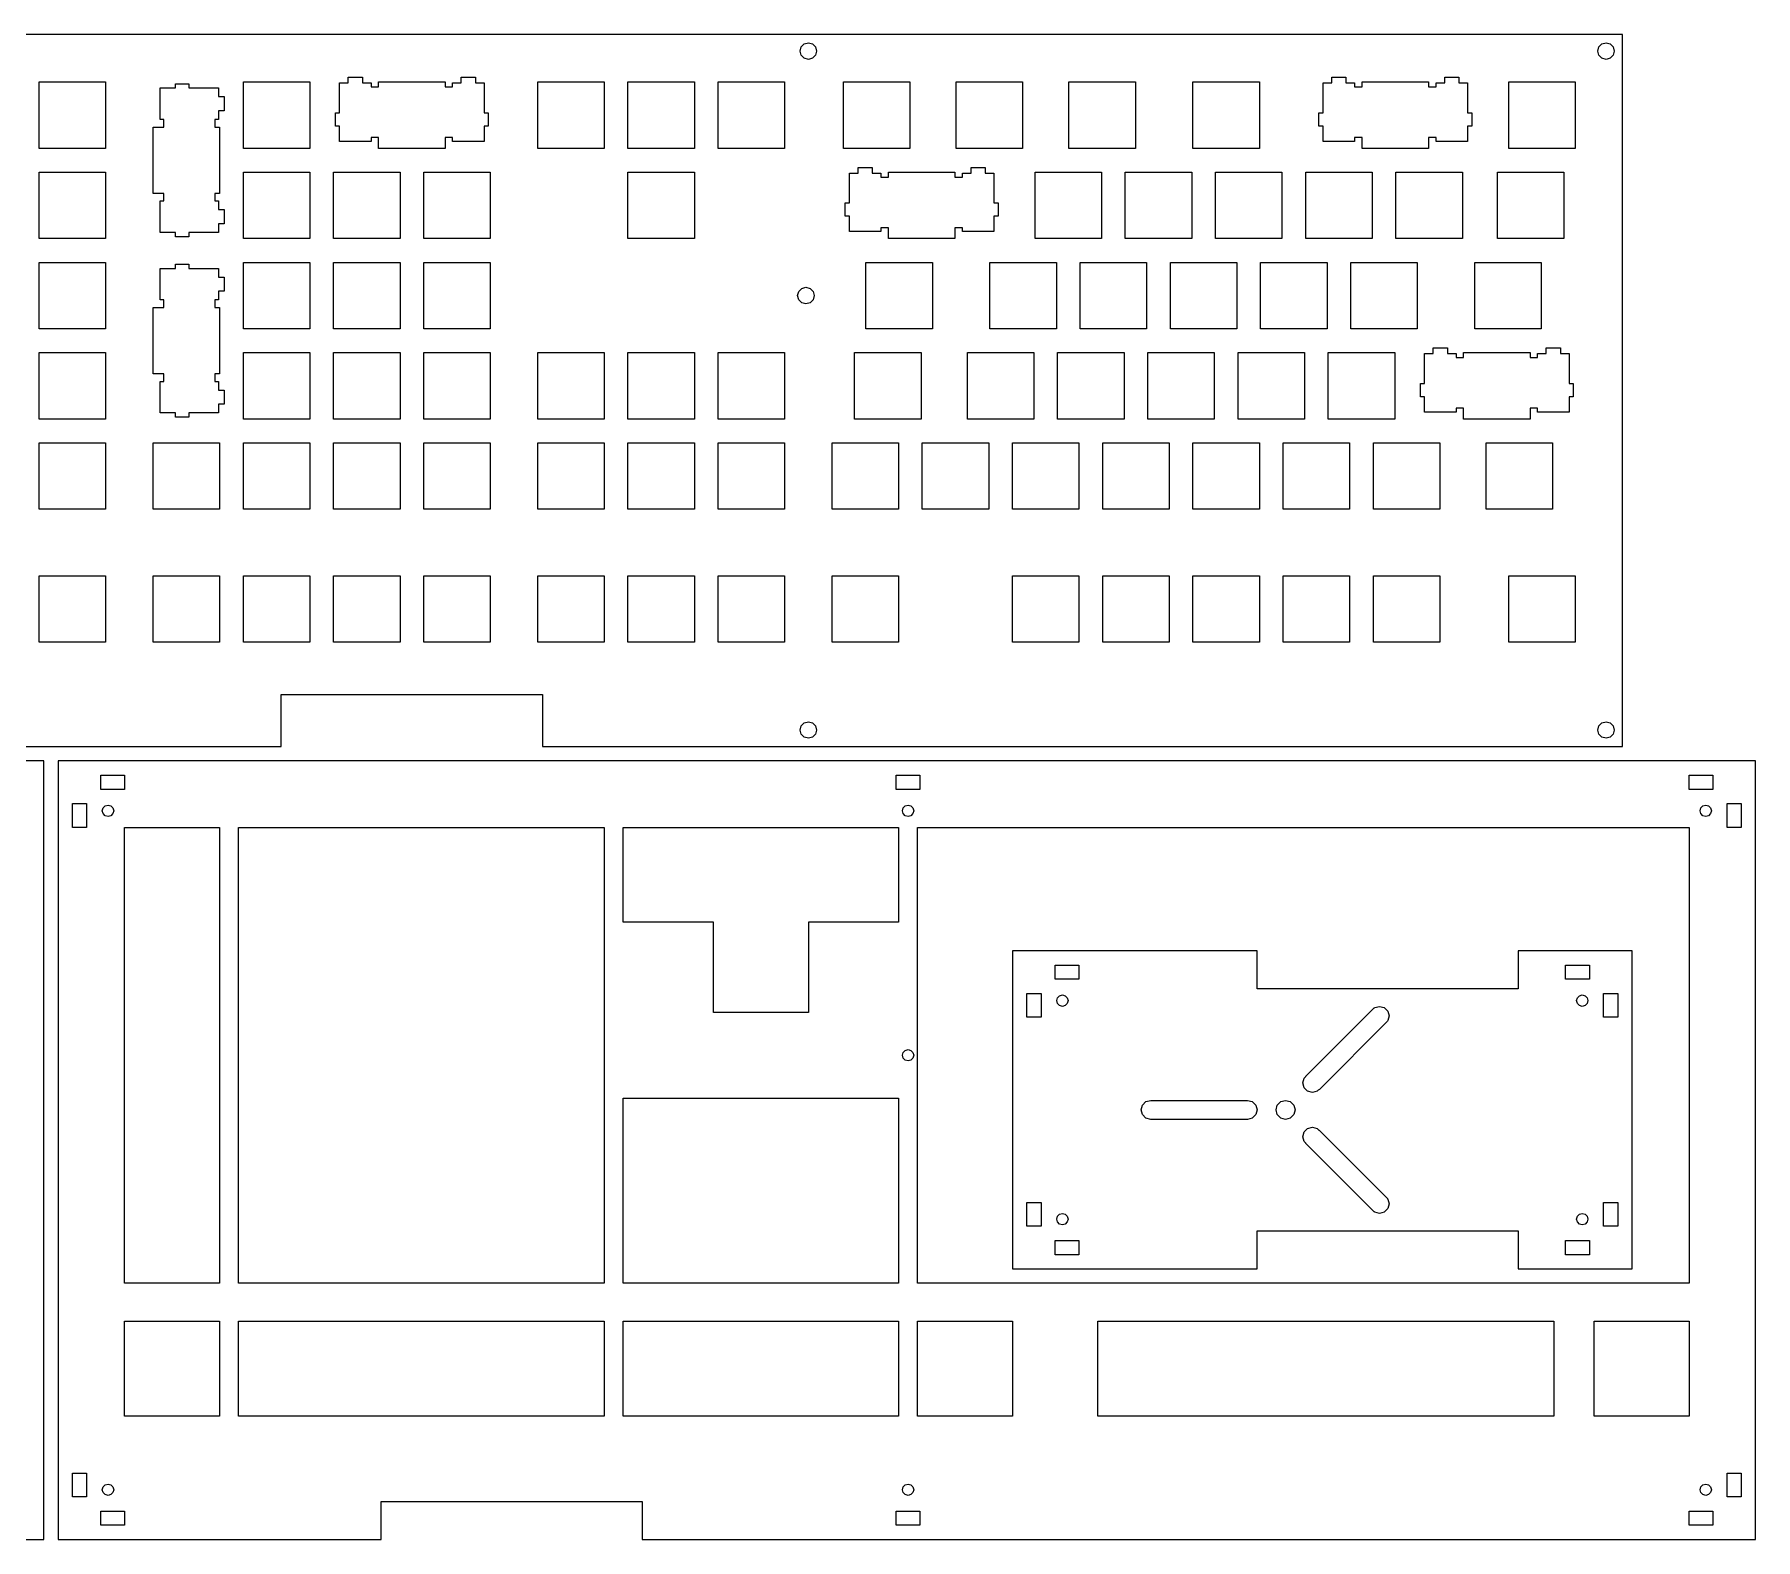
# Model space of a CAD drawing. Extents: x 0 to 746, y 0 to 317.
# Drawn here: x 384 to 746.5, y 0 to 317 of the extents above; entities that cross this region are included whole.
import ezdxf

# ---------------------------------------------------------------- set-up
doc = ezdxf.new("R2010")
doc.units = 0
doc.header["$MEASUREMENT"] = 0
doc.layers.get('0').update_dxf_attribs({"true_color": 0xffffff})

msp = doc.modelspace()

# ---------------------------------------------------------------- linework, layer by layer
at = {"color": 5, "true_color": 0x0000ff}
for p, q in [((718.5, 317), (375, 317)), ((718.5, 167), (718.5, 317)), ((545.25, 313.5), (545.484, 314.375)), ((545.484, 312.625), (545.25, 313.5)), ((545.484, 314.375), (546.125, 315.016)), ((546.125, 311.984), (545.484, 312.625)), ((546.125, 315.016), (547, 315.25)), ((547, 311.75), (546.125, 311.984)), ((547, 315.25), (547.875, 315.016)), ((547.875, 311.984), (547, 311.75)), ((547.875, 315.016), (548.516, 314.375)), ((548.516, 312.625), (547.875, 311.984)), ((548.516, 314.375), (548.75, 313.5)), ((548.75, 313.5), (548.516, 312.625)), ((713.25, 313.5), (713.484, 314.375)), ((713.484, 312.625), (713.25, 313.5)), ((713.484, 314.375), (714.125, 315.016)), ((714.125, 311.984), (713.484, 312.625)), ((714.125, 315.016), (715, 315.25)), ((715, 311.75), (714.125, 311.984)), ((715, 315.25), (715.875, 315.016)), ((715.875, 311.984), (715, 311.75)), ((715.875, 315.016), (716.516, 314.375)), ((716.516, 312.625), (715.875, 311.984)), ((716.516, 314.375), (716.75, 313.5)), ((716.75, 313.5), (716.516, 312.625)), ((385, 293), (385, 307)), ((385, 307), (399, 307)), ((399, 307), (399, 293)), ((410.47, 299.075), (410.47, 305.725)), ((410.47, 305.725), (413.7, 305.725)), ((413.7, 305.725), (413.7, 306.6)), ((413.7, 306.6), (416.5, 306.6)), ((416.5, 306.6), (416.5, 305.725)), ((416.5, 305.725), (422.77, 305.725)), ((422.77, 305.725), (422.77, 303.9)), ((428, 293), (428, 307)), ((428, 307), (442, 307)), ((442, 307), (442, 293)), ((448.275, 300.5), (448.275, 306.77)), ((448.275, 306.77), (450.1, 306.77)), ((450.1, 306.77), (450.1, 307.97)), ((450.1, 307.97), (453.1, 307.97)), ((453.1, 307.97), (453.1, 306.77)), ((453.1, 306.77), (454.925, 306.77)), ((454.925, 306.77), (454.925, 305.97)), ((454.925, 305.97), (456.5, 305.97)), ((456.5, 305.97), (456.5, 307)), ((456.5, 307), (470.5, 307)), ((470.5, 307), (470.5, 305.97)), ((470.5, 305.97), (472.075, 305.97)), ((472.075, 305.97), (472.075, 306.77)), ((472.075, 306.77), (473.9, 306.77)), ((473.9, 306.77), (473.9, 307.97)), ((473.9, 307.97), (476.9, 307.97)), ((476.9, 307.97), (476.9, 306.77)), ((476.9, 306.77), (478.725, 306.77)), ((478.725, 306.77), (478.725, 300.5)), ((490, 293), (490, 307)), ((490, 307), (504, 307)), ((504, 307), (504, 293)), ((509, 293), (509, 307)), ((509, 307), (523, 307)), ((523, 307), (523, 293)), ((528, 293), (528, 307)), ((528, 307), (542, 307)), ((542, 307), (542, 293)), ((554.375, 293), (554.375, 307)), ((554.375, 307), (568.375, 307)), ((568.375, 307), (568.375, 293)), ((578.125, 293), (578.125, 307)), ((578.125, 307), (592.125, 307)), ((592.125, 307), (592.125, 293)), ((601.875, 293), (601.875, 307)), ((601.875, 307), (615.875, 307)), ((615.875, 307), (615.875, 293)), ((628, 293), (628, 307)), ((628, 307), (642, 307)), ((642, 307), (642, 293)), ((655.4, 300.5), (655.4, 306.77)), ((655.4, 306.77), (657.225, 306.77)), ((657.225, 306.77), (657.225, 307.97)), ((657.225, 307.97), (660.225, 307.97)), ((660.225, 307.97), (660.225, 306.77)), ((660.225, 306.77), (662.05, 306.77)), ((662.05, 306.77), (662.05, 305.97)), ((662.05, 305.97), (663.625, 305.97)), ((663.625, 305.97), (663.625, 307)), ((663.625, 307), (677.625, 307)), ((677.625, 307), (677.625, 305.97)), ((677.625, 305.97), (679.2, 305.97)), ((679.2, 305.97), (679.2, 306.77)), ((679.2, 306.77), (681.025, 306.77)), ((681.025, 306.77), (681.025, 307.97)), ((681.025, 307.97), (684.025, 307.97)), ((684.025, 307.97), (684.025, 306.77)), ((684.025, 306.77), (685.85, 306.77)), ((685.85, 306.77), (685.85, 300.5)), ((694.5, 293), (694.5, 307)), ((694.5, 307), (708.5, 307)), ((708.5, 307), (708.5, 293)), ((422.77, 303.9), (423.97, 303.9)), ((423.97, 300.9), (422.77, 300.9)), ((422.77, 300.9), (422.77, 299.075)), ((423.97, 303.9), (423.97, 300.9)), ((409, 283.5), (409, 297.5)), ((409, 297.5), (411.27, 297.5)), ((411.27, 299.075), (410.47, 299.075)), ((411.27, 297.5), (411.27, 299.075)), ((422.77, 299.075), (421.97, 299.075)), ((421.97, 299.075), (421.97, 297.5)), ((421.97, 297.5), (423, 297.5)), ((423, 297.5), (423, 283.5)), ((447.4, 297.7), (447.4, 300.5)), ((447.4, 300.5), (448.275, 300.5)), ((448.275, 297.7), (447.4, 297.7)), ((448.275, 294.47), (448.275, 297.7)), ((478.725, 300.5), (479.6, 300.5)), ((479.6, 297.7), (478.725, 297.7)), ((478.725, 297.7), (478.725, 294.47)), ((479.6, 300.5), (479.6, 297.7)), ((654.525, 297.7), (654.525, 300.5)), ((654.525, 300.5), (655.4, 300.5)), ((655.4, 297.7), (654.525, 297.7)), ((655.4, 294.47), (655.4, 297.7)), ((685.85, 300.5), (686.725, 300.5)), ((686.725, 297.7), (685.85, 297.7)), ((685.85, 297.7), (685.85, 294.47)), ((686.725, 300.5), (686.725, 297.7)), ((454.925, 294.47), (448.275, 294.47)), ((456.5, 295.27), (454.925, 295.27)), ((454.925, 295.27), (454.925, 294.47)), ((456.5, 293), (456.5, 295.27)), ((472.075, 295.27), (470.5, 295.27)), ((470.5, 295.27), (470.5, 293)), ((472.075, 294.47), (472.075, 295.27)), ((478.725, 294.47), (472.075, 294.47)), ((662.05, 294.47), (655.4, 294.47)), ((663.625, 295.27), (662.05, 295.27)), ((662.05, 295.27), (662.05, 294.47)), ((663.625, 293), (663.625, 295.27)), ((679.2, 295.27), (677.625, 295.27)), ((677.625, 295.27), (677.625, 293)), ((679.2, 294.47), (679.2, 295.27)), ((685.85, 294.47), (679.2, 294.47)), ((399, 293), (385, 293)), ((442, 293), (428, 293)), ((470.5, 293), (456.5, 293)), ((504, 293), (490, 293)), ((523, 293), (509, 293)), ((542, 293), (528, 293)), ((568.375, 293), (554.375, 293)), ((592.125, 293), (578.125, 293)), ((615.875, 293), (601.875, 293)), ((642, 293), (628, 293)), ((677.625, 293), (663.625, 293)), ((708.5, 293), (694.5, 293)), ((385, 274), (385, 288)), ((385, 288), (399, 288)), ((399, 288), (399, 274)), ((428, 274), (428, 288)), ((428, 288), (442, 288)), ((442, 288), (442, 274)), ((447, 274), (447, 288)), ((447, 288), (461, 288)), ((461, 288), (461, 274)), ((466, 274), (466, 288)), ((466, 288), (480, 288)), ((480, 288), (480, 274)), ((509, 274), (509, 288)), ((509, 288), (523, 288)), ((523, 288), (523, 274)), ((555.65, 281.5), (555.65, 287.77)), ((555.65, 287.77), (557.475, 287.77)), ((557.475, 287.77), (557.475, 288.97)), ((557.475, 288.97), (560.475, 288.97)), ((560.475, 288.97), (560.475, 287.77)), ((560.475, 287.77), (562.3, 287.77)), ((562.3, 287.77), (562.3, 286.97)), ((562.3, 286.97), (563.875, 286.97)), ((563.875, 286.97), (563.875, 288)), ((563.875, 288), (577.875, 288)), ((577.875, 288), (577.875, 286.97)), ((577.875, 286.97), (579.45, 286.97)), ((579.45, 286.97), (579.45, 287.77)), ((579.45, 287.77), (581.275, 287.77)), ((581.275, 287.77), (581.275, 288.97)), ((581.275, 288.97), (584.275, 288.97)), ((584.275, 288.97), (584.275, 287.77)), ((584.275, 287.77), (586.1, 287.77)), ((586.1, 287.77), (586.1, 281.5)), ((594.75, 274), (594.75, 288)), ((594.75, 288), (608.75, 288)), ((608.75, 288), (608.75, 274)), ((613.75, 274), (613.75, 288)), ((613.75, 288), (627.75, 288)), ((627.75, 288), (627.75, 274)), ((632.75, 274), (632.75, 288)), ((632.75, 288), (646.75, 288)), ((646.75, 288), (646.75, 274)), ((651.75, 274), (651.75, 288)), ((651.75, 288), (665.75, 288)), ((665.75, 288), (665.75, 274)), ((670.75, 274), (670.75, 288)), ((670.75, 288), (684.75, 288)), ((684.75, 288), (684.75, 274)), ((692.125, 274), (692.125, 288)), ((692.125, 288), (706.125, 288)), ((706.125, 288), (706.125, 274)), ((411.27, 283.5), (409, 283.5)), ((411.27, 281.925), (411.27, 283.5)), ((423, 283.5), (421.97, 283.5)), ((421.97, 283.5), (421.97, 281.925)), ((410.47, 275.275), (410.47, 281.925)), ((410.47, 281.925), (411.27, 281.925)), ((421.97, 281.925), (422.77, 281.925)), ((422.77, 281.925), (422.77, 280.1)), ((422.77, 280.1), (423.97, 280.1)), ((423.97, 280.1), (423.97, 277.1)), ((554.775, 278.7), (554.775, 281.5)), ((554.775, 281.5), (555.65, 281.5)), ((586.1, 281.5), (586.975, 281.5)), ((586.975, 281.5), (586.975, 278.7)), ((423.97, 277.1), (422.77, 277.1)), ((422.77, 277.1), (422.77, 275.275)), ((555.65, 278.7), (554.775, 278.7)), ((555.65, 275.47), (555.65, 278.7)), ((563.875, 276.27), (562.3, 276.27)), ((562.3, 276.27), (562.3, 275.47)), ((563.875, 274), (563.875, 276.27)), ((579.45, 276.27), (577.875, 276.27)), ((577.875, 276.27), (577.875, 274)), ((579.45, 275.47), (579.45, 276.27)), ((586.975, 278.7), (586.1, 278.7)), ((586.1, 278.7), (586.1, 275.47)), ((399, 274), (385, 274)), ((413.7, 275.275), (410.47, 275.275)), ((413.7, 274.4), (413.7, 275.275)), ((416.5, 274.4), (413.7, 274.4)), ((422.77, 275.275), (416.5, 275.275)), ((416.5, 275.275), (416.5, 274.4)), ((442, 274), (428, 274)), ((461, 274), (447, 274)), ((480, 274), (466, 274)), ((523, 274), (509, 274)), ((562.3, 275.47), (555.65, 275.47)), ((577.875, 274), (563.875, 274)), ((586.1, 275.47), (579.45, 275.47)), ((608.75, 274), (594.75, 274)), ((627.75, 274), (613.75, 274)), ((646.75, 274), (632.75, 274)), ((665.75, 274), (651.75, 274)), ((684.75, 274), (670.75, 274)), ((706.125, 274), (692.125, 274)), ((385, 255), (385, 269)), ((385, 269), (399, 269)), ((399, 269), (399, 255)), ((413.7, 267.725), (413.7, 268.6)), ((413.7, 268.6), (416.5, 268.6)), ((416.5, 268.6), (416.5, 267.725)), ((428, 255), (428, 269)), ((428, 269), (442, 269)), ((442, 269), (442, 255)), ((447, 255), (447, 269)), ((447, 269), (461, 269)), ((461, 269), (461, 255)), ((466, 255), (466, 269)), ((466, 269), (480, 269)), ((480, 269), (480, 255)), ((559.125, 255), (559.125, 269)), ((559.125, 269), (573.125, 269)), ((573.125, 269), (573.125, 255)), ((585.25, 255), (585.25, 269)), ((585.25, 269), (599.25, 269)), ((599.25, 269), (599.25, 255)), ((604.25, 255), (604.25, 269)), ((604.25, 269), (618.25, 269)), ((618.25, 269), (618.25, 255)), ((623.25, 255), (623.25, 269)), ((623.25, 269), (637.25, 269)), ((637.25, 269), (637.25, 255)), ((642.25, 255), (642.25, 269)), ((642.25, 269), (656.25, 269)), ((656.25, 269), (656.25, 255)), ((661.25, 255), (661.25, 269)), ((661.25, 269), (675.25, 269)), ((675.25, 269), (675.25, 255)), ((687.375, 255), (687.375, 269)), ((687.375, 269), (701.375, 269)), ((701.375, 269), (701.375, 255)), ((410.47, 261.075), (410.47, 267.725)), ((410.47, 267.725), (413.7, 267.725)), ((416.5, 267.725), (422.77, 267.725)), ((422.77, 267.725), (422.77, 265.9)), ((422.77, 265.9), (423.97, 265.9)), ((423.97, 265.9), (423.97, 262.9)), ((411.27, 261.075), (410.47, 261.075)), ((411.27, 259.5), (411.27, 261.075)), ((422.77, 261.075), (421.97, 261.075)), ((421.97, 261.075), (421.97, 259.5)), ((423.97, 262.9), (422.77, 262.9)), ((422.77, 262.9), (422.77, 261.075)), ((544.75, 262), (544.984, 262.875)), ((544.984, 261.125), (544.75, 262)), ((544.984, 262.875), (545.625, 263.516)), ((545.625, 260.484), (544.984, 261.125)), ((545.625, 263.516), (546.5, 263.75)), ((546.5, 263.75), (547.375, 263.516)), ((547.375, 263.516), (548.016, 262.875)), ((548.016, 261.125), (547.375, 260.484)), ((548.016, 262.875), (548.25, 262)), ((548.25, 262), (548.016, 261.125)), ((409, 245.5), (409, 259.5)), ((409, 259.5), (411.27, 259.5)), ((421.97, 259.5), (423, 259.5)), ((423, 259.5), (423, 245.5)), ((546.5, 260.25), (545.625, 260.484)), ((547.375, 260.484), (546.5, 260.25)), ((399, 255), (385, 255)), ((442, 255), (428, 255)), ((461, 255), (447, 255)), ((480, 255), (466, 255)), ((573.125, 255), (559.125, 255)), ((599.25, 255), (585.25, 255)), ((618.25, 255), (604.25, 255)), ((637.25, 255), (623.25, 255)), ((656.25, 255), (642.25, 255)), ((675.25, 255), (661.25, 255)), ((701.375, 255), (687.375, 255)), ((678.6, 249.77), (678.6, 250.97)), ((678.6, 250.97), (681.6, 250.97)), ((681.6, 250.97), (681.6, 249.77)), ((702.4, 249.77), (702.4, 250.97)), ((702.4, 250.97), (705.4, 250.97)), ((705.4, 250.97), (705.4, 249.77)), ((385, 236), (385, 250)), ((385, 250), (399, 250)), ((399, 250), (399, 236)), ((428, 236), (428, 250)), ((428, 250), (442, 250)), ((442, 250), (442, 236)), ((447, 236), (447, 250)), ((447, 250), (461, 250)), ((461, 250), (461, 236)), ((466, 236), (466, 250)), ((466, 250), (480, 250)), ((480, 250), (480, 236)), ((490, 236), (490, 250)), ((490, 250), (504, 250)), ((504, 250), (504, 236)), ((509, 236), (509, 250)), ((509, 250), (523, 250)), ((523, 250), (523, 236)), ((528, 236), (528, 250)), ((528, 250), (542, 250)), ((542, 250), (542, 236)), ((556.75, 236), (556.75, 250)), ((556.75, 250), (570.75, 250)), ((570.75, 250), (570.75, 236)), ((580.5, 236), (580.5, 250)), ((580.5, 250), (594.5, 250)), ((594.5, 250), (594.5, 236)), ((599.5, 236), (599.5, 250)), ((599.5, 250), (613.5, 250)), ((613.5, 250), (613.5, 236)), ((618.5, 236), (618.5, 250)), ((618.5, 250), (632.5, 250)), ((632.5, 250), (632.5, 236)), ((637.5, 236), (637.5, 250)), ((637.5, 250), (651.5, 250)), ((651.5, 250), (651.5, 236)), ((656.5, 236), (656.5, 250)), ((656.5, 250), (670.5, 250)), ((670.5, 250), (670.5, 236)), ((676.775, 243.5), (676.775, 249.77)), ((676.775, 249.77), (678.6, 249.77)), ((681.6, 249.77), (683.425, 249.77)), ((683.425, 249.77), (683.425, 248.97)), ((683.425, 248.97), (685, 248.97)), ((685, 248.97), (685, 250)), ((685, 250), (699, 250)), ((699, 250), (699, 248.97)), ((699, 248.97), (700.575, 248.97)), ((700.575, 248.97), (700.575, 249.77)), ((700.575, 249.77), (702.4, 249.77)), ((705.4, 249.77), (707.225, 249.77)), ((707.225, 249.77), (707.225, 243.5)), ((411.27, 245.5), (409, 245.5)), ((410.47, 237.275), (410.47, 243.925)), ((410.47, 243.925), (411.27, 243.925)), ((411.27, 243.925), (411.27, 245.5)), ((423, 245.5), (421.97, 245.5)), ((421.97, 245.5), (421.97, 243.925)), ((421.97, 243.925), (422.77, 243.925)), ((422.77, 243.925), (422.77, 242.1)), ((675.9, 240.7), (675.9, 243.5)), ((675.9, 243.5), (676.775, 243.5)), ((707.225, 243.5), (708.1, 243.5)), ((708.1, 243.5), (708.1, 240.7)), ((422.77, 242.1), (423.97, 242.1)), ((423.97, 242.1), (423.97, 239.1)), ((676.775, 240.7), (675.9, 240.7)), ((676.775, 237.47), (676.775, 240.7)), ((708.1, 240.7), (707.225, 240.7)), ((707.225, 240.7), (707.225, 237.47)), ((399, 236), (385, 236)), ((413.7, 237.275), (410.47, 237.275)), ((413.7, 236.4), (413.7, 237.275)), ((416.5, 236.4), (413.7, 236.4)), ((422.77, 237.275), (416.5, 237.275)), ((416.5, 237.275), (416.5, 236.4)), ((423.97, 239.1), (422.77, 239.1)), ((422.77, 239.1), (422.77, 237.275)), ((442, 236), (428, 236)), ((461, 236), (447, 236)), ((480, 236), (466, 236)), ((504, 236), (490, 236)), ((523, 236), (509, 236)), ((542, 236), (528, 236)), ((570.75, 236), (556.75, 236)), ((594.5, 236), (580.5, 236)), ((613.5, 236), (599.5, 236)), ((632.5, 236), (618.5, 236)), ((651.5, 236), (637.5, 236)), ((670.5, 236), (656.5, 236)), ((683.425, 237.47), (676.775, 237.47)), ((685, 238.27), (683.425, 238.27)), ((683.425, 238.27), (683.425, 237.47)), ((685, 236), (685, 238.27)), ((699, 236), (685, 236)), ((700.575, 238.27), (699, 238.27)), ((699, 238.27), (699, 236)), ((700.575, 237.47), (700.575, 238.27)), ((707.225, 237.47), (700.575, 237.47)), ((385, 217), (385, 231)), ((385, 231), (399, 231)), ((399, 231), (399, 217)), ((409, 217), (409, 231)), ((409, 231), (423, 231)), ((423, 231), (423, 217)), ((428, 231), (442, 231)), ((428, 217), (428, 231)), ((442, 231), (442, 217)), ((447, 217), (447, 231)), ((447, 231), (461, 231)), ((461, 231), (461, 217)), ((466, 217), (466, 231)), ((466, 231), (480, 231)), ((480, 231), (480, 217)), ((490, 217), (490, 231)), ((490, 231), (504, 231)), ((504, 231), (504, 217)), ((509, 217), (509, 231)), ((509, 231), (523, 231)), ((523, 231), (523, 217)), ((528, 217), (528, 231)), ((528, 231), (542, 231)), ((542, 231), (542, 217)), ((552, 217), (552, 231)), ((552, 231), (566, 231)), ((566, 231), (566, 217)), ((571, 217), (571, 231)), ((571, 231), (585, 231)), ((585, 231), (585, 217)), ((590, 217), (590, 231)), ((590, 231), (604, 231)), ((604, 231), (604, 217)), ((609, 217), (609, 231)), ((609, 231), (623, 231)), ((623, 231), (623, 217)), ((628, 217), (628, 231)), ((628, 231), (642, 231)), ((642, 231), (642, 217)), ((647, 217), (647, 231)), ((647, 231), (661, 231)), ((661, 231), (661, 217)), ((666, 217), (666, 231)), ((666, 231), (680, 231)), ((680, 231), (680, 217)), ((689.75, 217), (689.75, 231)), ((689.75, 231), (703.75, 231)), ((703.75, 231), (703.75, 217)), ((399, 217), (385, 217)), ((423, 217), (409, 217)), ((442, 217), (428, 217)), ((461, 217), (447, 217)), ((480, 217), (466, 217)), ((504, 217), (490, 217)), ((523, 217), (509, 217)), ((542, 217), (528, 217)), ((566, 217), (552, 217)), ((585, 217), (571, 217)), ((604, 217), (590, 217)), ((623, 217), (609, 217)), ((642, 217), (628, 217)), ((661, 217), (647, 217)), ((680, 217), (666, 217)), ((703.75, 217), (689.75, 217)), ((385, 189), (385, 203)), ((385, 203), (399, 203)), ((399, 203), (399, 189)), ((409, 189), (409, 203)), ((409, 203), (423, 203)), ((423, 203), (423, 189)), ((428, 189), (428, 203)), ((428, 203), (442, 203)), ((442, 203), (442, 189)), ((447, 189), (447, 203)), ((447, 203), (461, 203)), ((461, 203), (461, 189)), ((466, 189), (466, 203)), ((466, 203), (480, 203)), ((480, 203), (480, 189)), ((490, 189), (490, 203)), ((490, 203), (504, 203)), ((504, 203), (504, 189)), ((509, 189), (509, 203)), ((509, 203), (523, 203)), ((523, 203), (523, 189)), ((528, 189), (528, 203)), ((528, 203), (542, 203)), ((542, 203), (542, 189)), ((552, 189), (552, 203)), ((552, 203), (566, 203)), ((566, 203), (566, 189)), ((590, 189), (590, 203)), ((590, 203), (604, 203)), ((604, 203), (604, 189)), ((609, 189), (609, 203)), ((609, 203), (623, 203)), ((623, 203), (623, 189)), ((628, 189), (628, 203)), ((628, 203), (642, 203)), ((642, 203), (642, 189)), ((647, 189), (647, 203)), ((647, 203), (661, 203)), ((661, 203), (661, 189)), ((666, 189), (666, 203)), ((666, 203), (680, 203)), ((680, 203), (680, 189)), ((694.5, 189), (694.5, 203)), ((694.5, 203), (708.5, 203)), ((708.5, 203), (708.5, 189)), ((399, 189), (385, 189)), ((423, 189), (409, 189)), ((442, 189), (428, 189)), ((461, 189), (447, 189)), ((480, 189), (466, 189)), ((504, 189), (490, 189)), ((523, 189), (509, 189)), ((542, 189), (528, 189)), ((566, 189), (552, 189)), ((604, 189), (590, 189)), ((623, 189), (609, 189)), ((642, 189), (628, 189)), ((661, 189), (647, 189)), ((680, 189), (666, 189)), ((708.5, 189), (694.5, 189)), ((436, 178), (491, 178)), ((436, 167), (436, 178)), ((491, 178), (491, 167)), ((545.25, 170.5), (545.484, 171.375)), ((545.484, 169.625), (545.25, 170.5)), ((545.484, 171.375), (546.125, 172.016)), ((546.125, 172.016), (547, 172.25)), ((547, 172.25), (547.875, 172.016)), ((547.875, 172.016), (548.516, 171.375)), ((548.516, 171.375), (548.75, 170.5)), ((548.75, 170.5), (548.516, 169.625)), ((713.25, 170.5), (713.484, 171.375)), ((713.484, 169.625), (713.25, 170.5)), ((713.484, 171.375), (714.125, 172.016)), ((714.125, 172.016), (715, 172.25)), ((715, 172.25), (715.875, 172.016)), ((715.875, 172.016), (716.516, 171.375)), ((716.516, 171.375), (716.75, 170.5)), ((716.75, 170.5), (716.516, 169.625)), ((375, 167), (436, 167)), ((491, 167), (718.5, 167)), ((546.125, 168.984), (545.484, 169.625)), ((547, 168.75), (546.125, 168.984)), ((547.875, 168.984), (547, 168.75)), ((548.516, 169.625), (547.875, 168.984)), ((714.125, 168.984), (713.484, 169.625)), ((715, 168.75), (714.125, 168.984)), ((715.875, 168.984), (715, 168.75)), ((716.516, 169.625), (715.875, 168.984)), ((386, 164), (0, 164)), ((386, 0), (386, 164)), ((746.5, 164), (389, 164)), ((389, 164), (389, 0)), ((746.5, 0), (746.5, 164)), ((398, 158), (398, 161)), ((398, 161), (403, 161)), ((403, 161), (403, 158)), ((565.5, 158), (565.5, 161)), ((565.5, 161), (570.5, 161)), ((570.5, 161), (570.5, 158)), ((732.5, 158), (732.5, 161)), ((732.5, 161), (737.5, 161)), ((737.5, 161), (737.5, 158)), ((403, 158), (398, 158)), ((570.5, 158), (565.5, 158)), ((737.5, 158), (732.5, 158)), ((392, 150), (392, 155)), ((392, 155), (395, 155)), ((395, 155), (395, 150)), ((398.3, 153.5), (398.461, 154.1)), ((398.461, 152.9), (398.3, 153.5)), ((398.461, 154.1), (398.9, 154.539)), ((398.9, 152.461), (398.461, 152.9)), ((398.9, 154.539), (399.5, 154.7)), ((399.5, 152.3), (398.9, 152.461)), ((399.5, 154.7), (400.1, 154.539)), ((400.1, 152.461), (399.5, 152.3)), ((400.1, 154.539), (400.539, 154.1)), ((400.539, 152.9), (400.1, 152.461)), ((400.539, 154.1), (400.7, 153.5)), ((400.7, 153.5), (400.539, 152.9)), ((566.8, 153.5), (566.961, 154.1)), ((566.961, 152.9), (566.8, 153.5)), ((566.961, 154.1), (567.4, 154.539)), ((567.4, 152.461), (566.961, 152.9)), ((567.4, 154.539), (568, 154.7)), ((568, 152.3), (567.4, 152.461)), ((568, 154.7), (568.6, 154.539)), ((568.6, 152.461), (568, 152.3)), ((568.6, 154.539), (569.039, 154.1)), ((569.039, 152.9), (568.6, 152.461)), ((569.039, 154.1), (569.2, 153.5)), ((569.2, 153.5), (569.039, 152.9)), ((734.8, 153.5), (734.961, 154.1)), ((734.961, 152.9), (734.8, 153.5)), ((734.961, 154.1), (735.4, 154.539)), ((735.4, 152.461), (734.961, 152.9)), ((735.4, 154.539), (736, 154.7)), ((736, 152.3), (735.4, 152.461)), ((736, 154.7), (736.6, 154.539)), ((736.6, 152.461), (736, 152.3)), ((736.6, 154.539), (737.039, 154.1)), ((737.039, 152.9), (736.6, 152.461)), ((737.039, 154.1), (737.2, 153.5)), ((737.2, 153.5), (737.039, 152.9)), ((740.5, 150), (740.5, 155)), ((740.5, 155), (743.5, 155)), ((743.5, 155), (743.5, 150)), ((395, 150), (392, 150)), ((403, 54), (403, 150)), ((403, 150), (423, 150)), ((423, 150), (423, 54)), ((427, 54), (427, 150)), ((427, 150), (504, 150)), ((504, 150), (504, 54)), ((508, 130), (508, 150)), ((508, 150), (566, 150)), ((566, 150), (566, 130)), ((570, 54), (570, 150)), ((570, 150), (732.5, 150)), ((732.5, 150), (732.5, 54)), ((743.5, 150), (740.5, 150)), ((527, 130), (508, 130)), ((527, 111), (527, 130)), ((566, 130), (547, 130)), ((547, 130), (547, 111)), ((641.5, 124), (590, 124)), ((590, 124), (590, 57)), ((641.5, 116), (641.5, 124)), ((720.5, 124), (696.5, 124)), ((696.5, 124), (696.5, 116)), ((720.5, 57), (720.5, 124)), ((599, 118), (599, 121)), ((599, 121), (604, 121)), ((604, 121), (604, 118)), ((706.5, 118), (706.5, 121)), ((706.5, 121), (711.5, 121)), ((711.5, 121), (711.5, 118)), ((604, 118), (599, 118)), ((696.5, 116), (641.5, 116)), ((711.5, 118), (706.5, 118)), ((593, 110), (593, 115)), ((593, 115), (596, 115)), ((596, 115), (596, 110)), ((599.3, 113.5), (599.461, 114.1)), ((599.461, 112.9), (599.3, 113.5)), ((599.461, 114.1), (599.9, 114.539)), ((599.9, 112.461), (599.461, 112.9)), ((599.9, 114.539), (600.5, 114.7)), ((600.5, 112.3), (599.9, 112.461)), ((600.5, 114.7), (601.1, 114.539)), ((601.1, 112.461), (600.5, 112.3)), ((601.1, 114.539), (601.539, 114.1)), ((601.539, 112.9), (601.1, 112.461)), ((601.539, 114.1), (601.7, 113.5)), ((601.7, 113.5), (601.539, 112.9)), ((708.8, 113.5), (708.961, 114.1)), ((708.961, 112.9), (708.8, 113.5)), ((708.961, 114.1), (709.4, 114.539)), ((709.4, 112.461), (708.961, 112.9)), ((709.4, 114.539), (710, 114.7)), ((710, 112.3), (709.4, 112.461)), ((710, 114.7), (710.6, 114.539)), ((710.6, 112.461), (710, 112.3)), ((710.6, 114.539), (711.039, 114.1)), ((711.039, 112.9), (710.6, 112.461)), ((711.039, 114.1), (711.2, 113.5)), ((711.2, 113.5), (711.039, 112.9)), ((714.5, 110), (714.5, 115)), ((714.5, 115), (717.5, 115)), ((717.5, 115), (717.5, 110)), ((547, 111), (527, 111)), ((596, 110), (593, 110)), ((651.743, 97.5717), (666.168, 111.997)), ((668.997, 109.168), (654.572, 94.7433)), ((666.168, 111.997), (666.216, 111.949)), ((666.216, 111.949), (666.3, 112.032)), ((666.3, 112.032), (667.3, 112.3)), ((667.3, 112.3), (668.3, 112.032)), ((668.3, 112.032), (669.032, 111.3)), ((669.032, 109.3), (668.948, 109.216)), ((668.948, 109.216), (668.997, 109.168)), ((669.032, 111.3), (669.3, 110.3)), ((669.3, 110.3), (669.032, 109.3)), ((717.5, 110), (714.5, 110)), ((566.8, 102), (566.961, 102.6)), ((566.961, 101.4), (566.8, 102)), ((566.961, 102.6), (567.4, 103.039)), ((567.4, 103.039), (568, 103.2)), ((568, 103.2), (568.6, 103.039)), ((568.6, 103.039), (569.039, 102.6)), ((569.039, 102.6), (569.2, 102)), ((569.2, 102), (569.039, 101.4)), ((567.4, 100.961), (566.961, 101.4)), ((568, 100.8), (567.4, 100.961)), ((568.6, 100.961), (568, 100.8)), ((569.039, 101.4), (568.6, 100.961)), ((651.16, 96.16), (651.428, 97.16)), ((651.428, 95.16), (651.16, 96.16)), ((651.428, 97.16), (651.792, 97.5235)), ((652.16, 94.4279), (651.428, 95.16)), ((651.792, 97.5235), (651.743, 97.5717)), ((653.16, 94.16), (652.16, 94.4279)), ((654.16, 94.4279), (653.16, 94.16)), ((654.524, 94.7915), (654.16, 94.4279)), ((654.572, 94.7433), (654.524, 94.7915)), ((508, 54), (508, 93)), ((508, 93), (566, 93)), ((566, 93), (566, 54)), ((617.1, 90.5), (617.368, 91.5)), ((617.368, 91.5), (618.1, 92.232)), ((618.1, 92.232), (619.1, 92.5)), ((619.1, 92.5), (639.5, 92.5)), ((639.5, 92.5), (640.5, 92.232)), ((640.5, 92.232), (641.232, 91.5)), ((641.232, 91.5), (641.5, 90.5)), ((645.5, 90.5), (645.768, 91.5)), ((645.768, 91.5), (646.5, 92.232)), ((646.5, 92.232), (647.5, 92.5)), ((647.5, 92.5), (648.5, 92.232)), ((648.5, 92.232), (649.232, 91.5)), ((649.232, 91.5), (649.5, 90.5)), ((617.368, 89.5), (617.1, 90.5)), ((618.1, 88.7679), (617.368, 89.5)), ((619.1, 88.5), (618.1, 88.7679)), ((639.5, 88.5), (619.1, 88.5)), ((640.5, 88.7679), (639.5, 88.5)), ((641.232, 89.5), (640.5, 88.7679)), ((641.5, 90.5), (641.232, 89.5)), ((645.768, 89.5), (645.5, 90.5)), ((646.5, 88.7679), (645.768, 89.5)), ((647.5, 88.5), (646.5, 88.7679)), ((648.5, 88.7679), (647.5, 88.5)), ((649.232, 89.5), (648.5, 88.7679)), ((649.5, 90.5), (649.232, 89.5)), ((651.16, 84.84), (651.428, 85.84)), ((651.428, 83.84), (651.16, 84.84)), ((651.428, 85.84), (652.16, 86.5721)), ((651.792, 83.4765), (651.428, 83.84)), ((651.743, 83.4283), (651.792, 83.4765)), ((666.168, 69.0033), (651.743, 83.4283)), ((652.16, 86.5721), (653.16, 86.84)), ((653.16, 86.84), (654.16, 86.5721)), ((654.16, 86.5721), (654.524, 86.2085)), ((654.524, 86.2085), (654.572, 86.2567)), ((654.572, 86.2567), (668.997, 71.8317)), ((593, 66), (593, 71)), ((593, 71), (596, 71)), ((596, 71), (596, 66)), ((666.216, 69.0515), (666.168, 69.0033)), ((666.3, 68.9679), (666.216, 69.0515)), ((667.3, 68.7), (666.3, 68.9679)), ((668.3, 68.9679), (667.3, 68.7)), ((669.032, 69.7), (668.3, 68.9679)), ((668.997, 71.8317), (668.948, 71.7835)), ((668.948, 71.7835), (669.032, 71.7)), ((669.032, 71.7), (669.3, 70.7)), ((669.3, 70.7), (669.032, 69.7)), ((714.5, 66), (714.5, 71)), ((714.5, 71), (717.5, 71)), ((717.5, 71), (717.5, 66)), ((596, 66), (593, 66)), ((599.3, 67.5), (599.461, 68.1)), ((599.461, 66.9), (599.3, 67.5)), ((599.461, 68.1), (599.9, 68.5392)), ((599.9, 66.4608), (599.461, 66.9)), ((599.9, 68.5392), (600.5, 68.7)), ((600.5, 66.3), (599.9, 66.4608)), ((600.5, 68.7), (601.1, 68.5392)), ((601.1, 66.4608), (600.5, 66.3)), ((601.1, 68.5392), (601.539, 68.1)), ((601.539, 66.9), (601.1, 66.4608)), ((601.539, 68.1), (601.7, 67.5)), ((601.7, 67.5), (601.539, 66.9)), ((708.8, 67.5), (708.961, 68.1)), ((708.961, 66.9), (708.8, 67.5)), ((708.961, 68.1), (709.4, 68.5392)), ((709.4, 66.4608), (708.961, 66.9)), ((709.4, 68.5392), (710, 68.7)), ((710, 66.3), (709.4, 66.4608)), ((710, 68.7), (710.6, 68.5392)), ((710.6, 66.4608), (710, 66.3)), ((710.6, 68.5392), (711.039, 68.1)), ((711.039, 66.9), (710.6, 66.4608)), ((711.039, 68.1), (711.2, 67.5)), ((711.2, 67.5), (711.039, 66.9)), ((717.5, 66), (714.5, 66)), ((599, 60), (599, 63)), ((599, 63), (604, 63)), ((604, 63), (604, 60)), ((641.5, 65), (696.5, 65)), ((641.5, 57), (641.5, 65)), ((696.5, 65), (696.5, 57)), ((706.5, 60), (706.5, 63)), ((706.5, 63), (711.5, 63)), ((711.5, 63), (711.5, 60)), ((604, 60), (599, 60)), ((711.5, 60), (706.5, 60)), ((590, 57), (641.5, 57)), ((696.5, 57), (720.5, 57)), ((423, 54), (403, 54)), ((504, 54), (427, 54)), ((566, 54), (508, 54)), ((732.5, 54), (570, 54)), ((403, 26), (403, 46)), ((403, 46), (423, 46)), ((423, 46), (423, 26)), ((427, 26), (427, 46)), ((427, 46), (504, 46)), ((504, 46), (504, 26)), ((508, 26), (508, 46)), ((508, 46), (566, 46)), ((566, 46), (566, 26)), ((570, 26), (570, 46)), ((570, 46), (590, 46)), ((590, 46), (590, 26)), ((608, 26), (608, 46)), ((608, 46), (704, 46)), ((704, 46), (704, 26)), ((712.5, 26), (712.5, 46)), ((712.5, 46), (732.5, 46)), ((732.5, 46), (732.5, 26)), ((423, 26), (403, 26)), ((504, 26), (427, 26)), ((566, 26), (508, 26)), ((590, 26), (570, 26)), ((704, 26), (608, 26)), ((732.5, 26), (712.5, 26)), ((392, 9), (392, 14)), ((392, 14), (395, 14)), ((395, 14), (395, 9)), ((398.3, 10.5), (398.461, 11.1)), ((398.461, 11.1), (398.9, 11.5392)), ((398.9, 11.5392), (399.5, 11.7)), ((399.5, 11.7), (400.1, 11.5392)), ((400.1, 11.5392), (400.539, 11.1)), ((400.539, 11.1), (400.7, 10.5)), ((566.8, 10.5), (566.961, 11.1)), ((566.961, 11.1), (567.4, 11.5392)), ((567.4, 11.5392), (568, 11.7)), ((568, 11.7), (568.6, 11.5392)), ((568.6, 11.5392), (569.039, 11.1)), ((569.039, 11.1), (569.2, 10.5)), ((734.8, 10.5), (734.961, 11.1)), ((734.961, 11.1), (735.4, 11.5392)), ((735.4, 11.5392), (736, 11.7)), ((736, 11.7), (736.6, 11.5392)), ((736.6, 11.5392), (737.039, 11.1)), ((737.039, 11.1), (737.2, 10.5)), ((740.5, 9), (740.5, 14)), ((740.5, 14), (743.5, 14)), ((743.5, 14), (743.5, 9)), ((395, 9), (392, 9)), ((398.461, 9.9), (398.3, 10.5)), ((398.9, 9.4608), (398.461, 9.9)), ((399.5, 9.3), (398.9, 9.4608)), ((400.1, 9.4608), (399.5, 9.3)), ((400.539, 9.9), (400.1, 9.4608)), ((400.7, 10.5), (400.539, 9.9)), ((457, 8), (512, 8)), ((457, 0), (457, 8)), ((512, 8), (512, 0)), ((566.961, 9.9), (566.8, 10.5)), ((567.4, 9.4608), (566.961, 9.9)), ((568, 9.3), (567.4, 9.4608)), ((568.6, 9.4608), (568, 9.3)), ((569.039, 9.9), (568.6, 9.4608)), ((569.2, 10.5), (569.039, 9.9)), ((734.961, 9.9), (734.8, 10.5)), ((735.4, 9.4608), (734.961, 9.9)), ((736, 9.3), (735.4, 9.4608)), ((736.6, 9.4608), (736, 9.3)), ((737.039, 9.9), (736.6, 9.4608)), ((737.2, 10.5), (737.039, 9.9)), ((743.5, 9), (740.5, 9)), ((398, 3), (398, 6)), ((398, 6), (403, 6)), ((403, 6), (403, 3)), ((565.5, 3), (565.5, 6)), ((565.5, 6), (570.5, 6)), ((570.5, 6), (570.5, 3)), ((732.5, 3), (732.5, 6)), ((732.5, 6), (737.5, 6)), ((737.5, 6), (737.5, 3)), ((318, 0), (386, 0)), ((389, 0), (457, 0)), ((403, 3), (398, 3)), ((512, 0), (746.5, 0)), ((570.5, 3), (565.5, 3)), ((737.5, 3), (732.5, 3))]:
    msp.add_line(p, q, dxfattribs=at)

doc.saveas('drawing.dxf')
